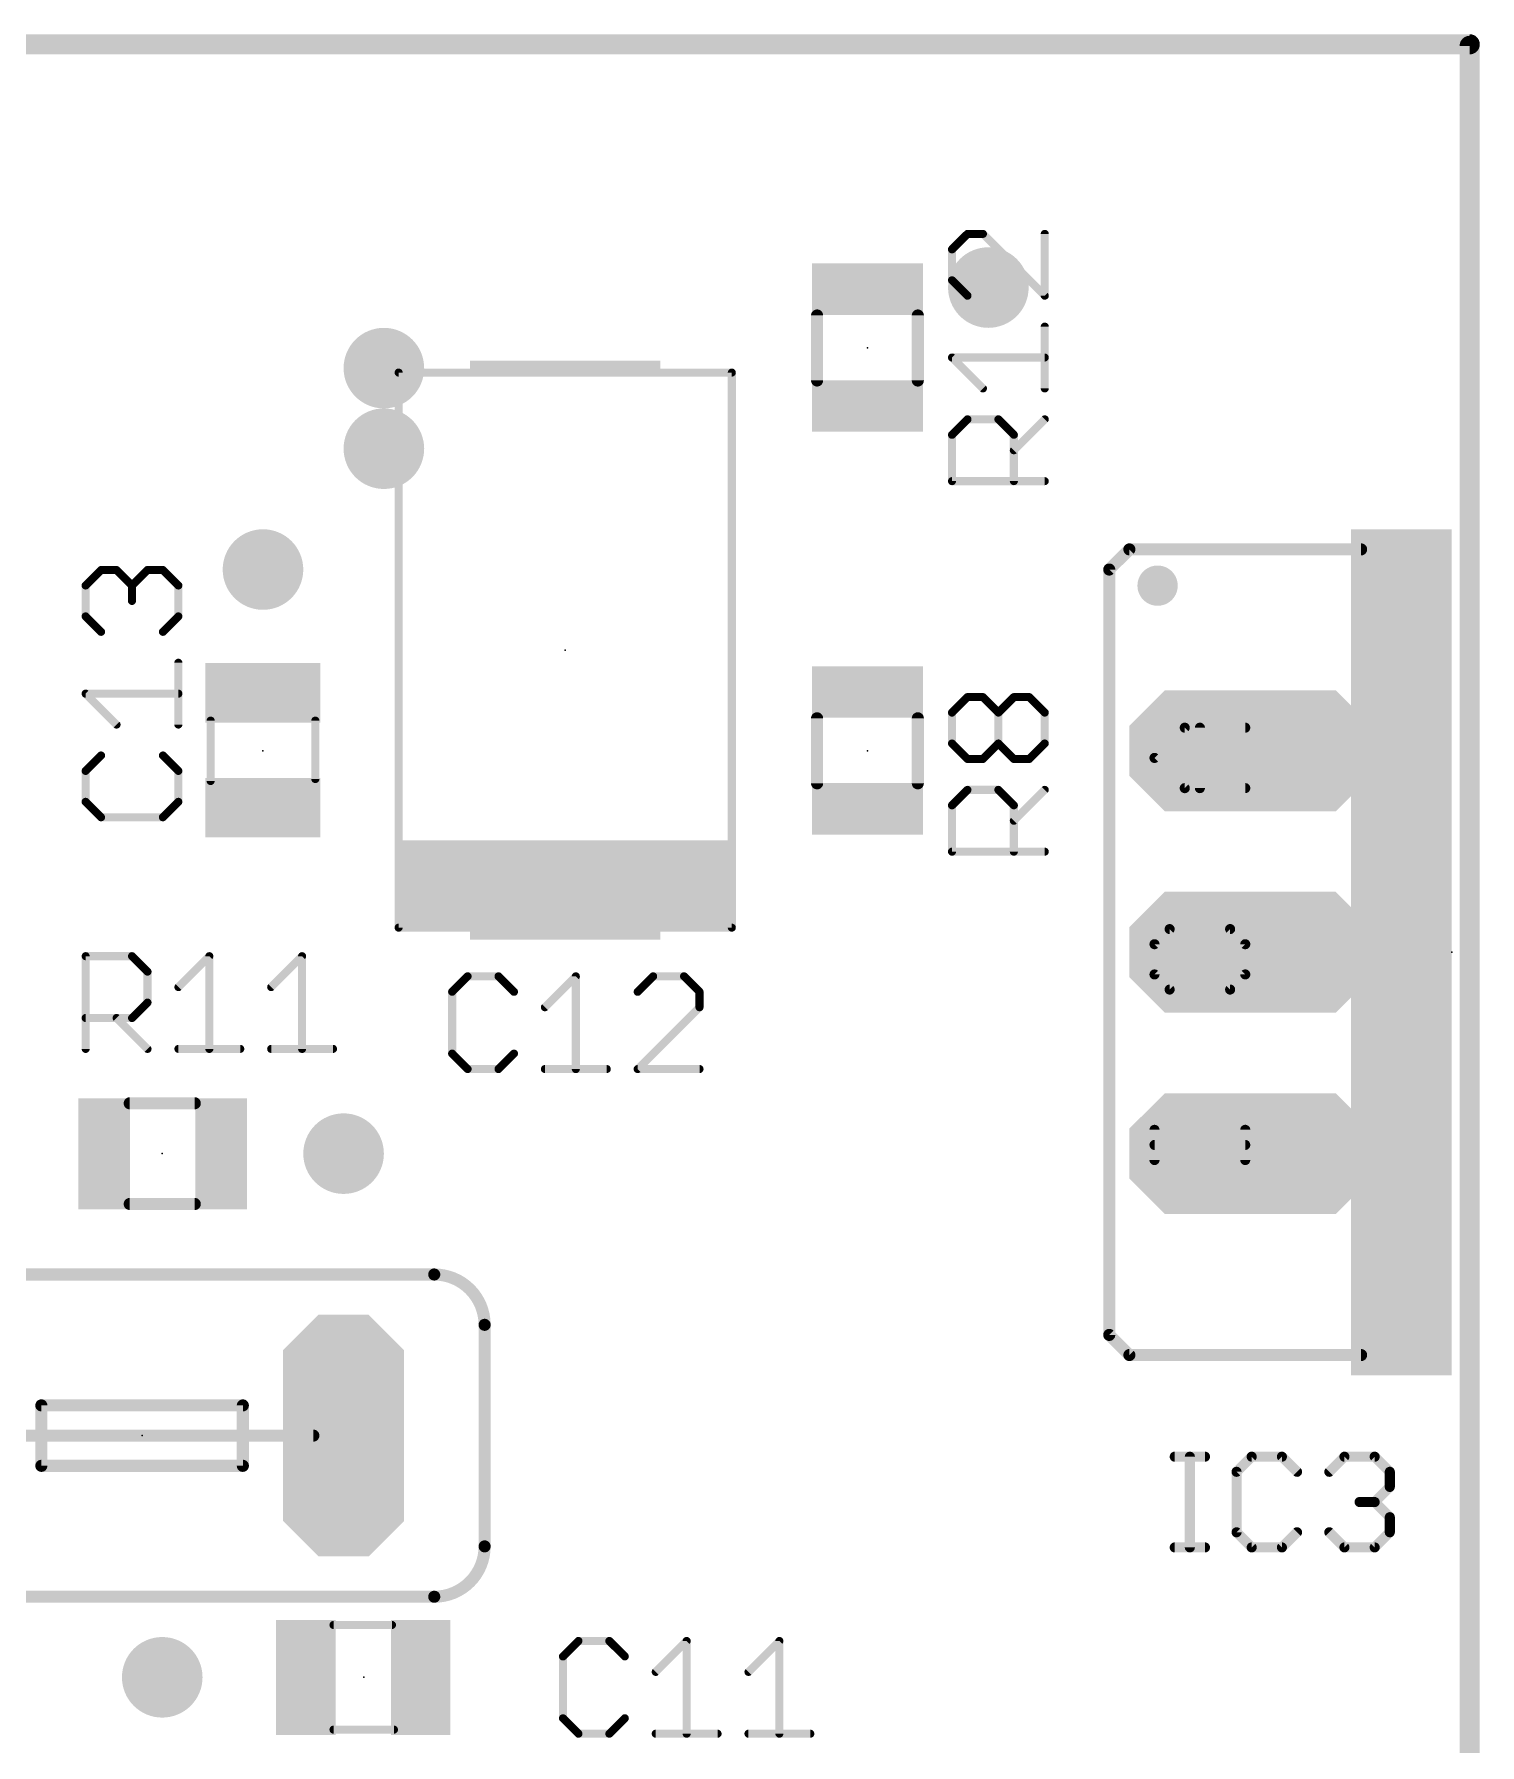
# Model space of a CAD drawing. Extents: x -10 to 136, y 0 to 101.
# Drawn here: x 117.77 to 135.99, y 72.56 to 94.13 of the extents above; entities that cross this region are included whole.
import ezdxf

# ---------------------------------------------------------------- set-up
doc = ezdxf.new("R2010")
doc.units = 0
for name, color, linetype in [('17', 92, 'CONTINUOUS'), ('18', 92, 'CONTINUOUS'), ('20', 7, 'CONTINUOUS'), ('21', 253, 'CONTINUOUS'), ('23', 7, 'CONTINUOUS'), ('25', 253, 'CONTINUOUS'), ('51', 253, 'CONTINUOUS')]:
    doc.layers.add(name, color=color, linetype=linetype)

# ---------------------------------------------------------------- blocks, each defined once
blk = doc.blocks.new('RECT')
blk.add_solid([(-0.5, -0.5), (0.5, -0.5), (-0.5, 0.5), (0.5, 0.5)])
blk = doc.blocks.new('LONGP100')
at = {"const_width": 0.5}
blk.add_lwpolyline([(-0.75, -0.1036), (-0.75, 0.1036), (-0.6036, 0.25), (0.6036, 0.25), (0.75, 0.1036), (0.75, -0.1036), (0.6036, -0.25), (-0.6036, -0.25), (-0.75, -0.1036), (-0.75, 0.1036)], dxfattribs=at)
blk = doc.blocks.new('ROUNDV')
at = {"const_width": 0.5}
blk.add_lwpolyline([(0, -0.25, 1), (0, 0.25, 1), (0, -0.25)], format="xyb", dxfattribs=at)

msp = doc.modelspace()

# ---------------------------------------------------------------- linework, layer by layer
at = {"layer": '20', "const_width": 0.254}
for points in [[(135.862, 94), (0, 94)], [(135.862, 0.028), (135.862, 93.98)]]:
    msp.add_lwpolyline(points, dxfattribs=at)
at = {"layer": '20', "const_width": 0.127}
for points in [[(135.9255, 93.98, 1), (135.7985, 93.98)], [(135.862, 93.9365, 1), (135.862, 94.0635)]]:
    msp.add_lwpolyline(points, format="xyb", dxfattribs=at)
at = {"layer": '21', "const_width": 0.1524}
for points in [[(131.572, 87.63), (131.318, 87.376)], [(131.572, 87.63), (134.493, 87.63)], [(131.318, 77.724), (131.318, 87.376)], [(122.809, 78.486), (115.443, 78.486)], [(123.444, 75.057), (123.444, 77.851)], [(131.318, 77.724), (131.572, 77.47)], [(134.493, 77.47), (131.572, 77.47)], [(115.443, 74.422), (122.809, 74.422)]]:
    msp.add_lwpolyline(points, dxfattribs=at)
at = {"layer": '21'}
for points, const_width in [([(131.572, 87.6681, 1), (131.572, 87.5919)], 0.0762), ([(131.5989, 87.6031, 1), (131.5451, 87.6569)], 0.0762), ([(134.493, 87.5919, 1), (134.493, 87.6681)], 0.0762), ([(131.3561, 87.376, 1), (131.2799, 87.376)], 0.0762), ([(131.2911, 87.4029, 1), (131.3449, 87.3491)], 0.0762), ([(131.9276, 87.0458, 1), (131.9276, 87.2998, 1), (131.9276, 87.0458)], 0.254), ([(123.444, 77.851, 0.4142), (122.809, 78.486)], 0.1524), ([(122.809, 78.5241, 1), (122.809, 78.4479)], 0.0762), ([(122.809, 78.4479, 1), (122.809, 78.5241)], 0.0762), ([(123.4821, 77.851, 1), (123.4059, 77.851)], 0.0762), ([(123.4059, 77.851, 1), (123.4821, 77.851)], 0.0762), ([(131.2799, 77.724, 1), (131.3561, 77.724)], 0.0762), ([(131.3449, 77.7509, 1), (131.2911, 77.6971)], 0.0762), ([(131.572, 77.5081, 1), (131.572, 77.4319)], 0.0762), ([(131.5451, 77.4431, 1), (131.5989, 77.4969)], 0.0762), ([(134.493, 77.4319, 1), (134.493, 77.5081)], 0.0762), ([(122.809, 74.422, 0.4142), (123.444, 75.057)], 0.1524), ([(123.4821, 75.057, 1), (123.4059, 75.057)], 0.0762), ([(123.4059, 75.057, 1), (123.4821, 75.057)], 0.0762), ([(122.809, 74.4601, 1), (122.809, 74.3839)], 0.0762), ([(122.809, 74.3839, 1), (122.809, 74.4601)], 0.0762)]:
    msp.add_lwpolyline(points, format="xyb", dxfattribs=dict(at, const_width=const_width))
at = {"layer": '23'}
for p in [(128.27, 90.17), (124.46, 86.36), (120.65, 85.09), (128.27, 85.09), (135.636, 82.55), (119.38, 80.01), (119.126, 76.454), (121.92, 73.406)]:
    msp.add_point(p, dxfattribs=at)
at = {"layer": '25'}
for points, const_width in [([(129.5308, 91.6088), (129.3359, 91.4139)], 0.1016), ([(129.7257, 91.6088), (129.5308, 91.6088)], 0.1016), ([(130.5052, 90.8293), (129.7257, 91.6088)], 0.1016), ([(130.5052, 91.6088), (130.5052, 90.8293)], 0.1016), ([(129.3359, 91.4139), (129.3359, 91.0241)], 0.1016), ([(129.3359, 91.0241), (129.5308, 90.8293)], 0.1016), ([(130.5052, 89.66), (130.5052, 90.4395)], 0.1016), ([(129.7257, 89.66), (129.3359, 90.0497)], 0.1016), ([(129.3359, 90.0497), (130.5052, 90.0497)], 0.1016), ([(129.3359, 89.0753), (129.5308, 89.2702)], 0.1016), ([(129.5308, 89.2702), (129.9206, 89.2702)], 0.1016), ([(129.9206, 89.2702), (130.1155, 89.0753)], 0.1016), ([(130.1155, 88.8804), (130.5052, 89.2702)], 0.1016), ([(129.3359, 88.4907), (129.3359, 89.0753)], 0.1016), ([(130.1155, 89.0753), (130.1155, 88.4907)], 0.1016), ([(130.5052, 88.4907), (129.3359, 88.4907)], 0.1016), ([(118.4139, 87.175), (118.6088, 87.3699)], 0.1016), ([(118.6088, 87.3699), (118.8037, 87.3699)], 0.1016), ([(118.8037, 87.3699), (118.9986, 87.175)], 0.1016), ([(118.9986, 87.175), (119.1935, 87.3699)], 0.1016), ([(119.1935, 87.3699), (119.3884, 87.3699)], 0.1016), ([(119.3884, 87.3699), (119.5832, 87.175)], 0.1016), ([(118.4139, 86.7852), (118.4139, 87.175)], 0.1016), ([(118.9986, 87.175), (118.9986, 86.9801)], 0.1016), ([(119.5832, 87.175), (119.5832, 86.7852)], 0.1016), ([(118.6088, 86.5904), (118.4139, 86.7852)], 0.1016), ([(119.5832, 86.7852), (119.3884, 86.5904)], 0.1016), ([(119.5832, 85.4211), (119.5832, 86.2006)], 0.1016), ([(118.8037, 85.4211), (118.4139, 85.8108)], 0.1016), ([(118.4139, 85.8108), (119.5832, 85.8108)], 0.1016), ([(129.3359, 85.572), (129.5308, 85.7669)], 0.1016), ([(129.5308, 85.7669), (129.7257, 85.7669)], 0.1016), ([(129.7257, 85.7669), (129.9206, 85.572)], 0.1016), ([(129.9206, 85.572), (130.1155, 85.7669)], 0.1016), ([(130.1155, 85.7669), (130.3104, 85.7669)], 0.1016), ([(130.3104, 85.7669), (130.5052, 85.572)], 0.1016), ([(129.3359, 85.1822), (129.3359, 85.572)], 0.1016), ([(129.9206, 85.1822), (129.9206, 85.572)], 0.1016), ([(130.5052, 85.572), (130.5052, 85.1822)], 0.1016), ([(129.5308, 84.9874), (129.3359, 85.1822)], 0.1016), ([(129.9206, 85.1822), (129.7257, 84.9874)], 0.1016), ([(130.1155, 84.9874), (129.9206, 85.1822)], 0.1016), ([(130.5052, 85.1822), (130.3104, 84.9874)], 0.1016), ([(118.6088, 85.0313), (118.4139, 84.8364)], 0.1016), ([(119.5832, 84.8364), (119.3884, 85.0313)], 0.1016), ([(129.7257, 84.9874), (129.5308, 84.9874)], 0.1016), ([(130.3104, 84.9874), (130.1155, 84.9874)], 0.1016), ([(118.4139, 84.8364), (118.4139, 84.4466)], 0.1016), ([(119.5832, 84.4466), (119.5832, 84.8364)], 0.1016), ([(129.3359, 84.4027), (129.5308, 84.5976)], 0.1016), ([(129.5308, 84.5976), (129.9206, 84.5976)], 0.1016), ([(129.9206, 84.5976), (130.1155, 84.4027)], 0.1016), ([(130.1155, 84.2078), (130.5052, 84.5976)], 0.1016), ([(118.4139, 84.4466), (118.6088, 84.2518)], 0.1016), ([(119.3884, 84.2518), (119.5832, 84.4466)], 0.1016), ([(129.3359, 83.8181), (129.3359, 84.4027)], 0.1016), ([(130.1155, 84.4027), (130.1155, 83.8181)], 0.1016), ([(118.6088, 84.2518), (119.3884, 84.2518)], 0.1016), ([(130.5052, 83.8181), (129.3359, 83.8181)], 0.1016), ([(118.4148, 81.3308), (118.4148, 82.5001)], 0.1016), ([(118.4148, 82.5001), (118.9994, 82.5001)], 0.1016), ([(118.9994, 82.5001), (119.1943, 82.3052)], 0.1016), ([(119.5841, 82.1103), (119.9738, 82.5001)], 0.1016), ([(119.9738, 82.5001), (119.9738, 81.3308)], 0.1016), ([(120.7534, 82.1103), (121.1431, 82.5001)], 0.1016), ([(121.1431, 82.5001), (121.1431, 81.3308)], 0.1016), ([(119.1943, 82.3052), (119.1943, 81.9154)], 0.1016), ([(123.2295, 82.2461), (123.0347, 82.0512)], 0.1016), ([(123.6193, 82.2461), (123.2295, 82.2461)], 0.1016), ([(123.8142, 82.0512), (123.6193, 82.2461)], 0.1016), ([(124.204, 81.8563), (124.5937, 82.2461)], 0.1016), ([(124.5937, 82.2461), (124.5937, 81.0768)], 0.1016), ([(125.5681, 82.2461), (125.3733, 82.0512)], 0.1016), ([(125.9579, 82.2461), (125.5681, 82.2461)], 0.1016), ([(126.1528, 82.0512), (125.9579, 82.2461)], 0.1016), ([(123.0347, 82.0512), (123.0347, 81.2716)], 0.1016), ([(126.1528, 81.8563), (126.1528, 82.0512)], 0.1016), ([(118.9994, 81.7205), (118.4148, 81.7205)], 0.1016), ([(118.8045, 81.7205), (119.1943, 81.3308)], 0.1016), ([(119.1943, 81.9154), (118.9994, 81.7205)], 0.1016), ([(125.3733, 81.0768), (126.1528, 81.8563)], 0.1016), ([(119.5841, 81.3308), (120.3636, 81.3308)], 0.1016), ([(120.7534, 81.3308), (121.5329, 81.3308)], 0.1016), ([(123.0347, 81.2716), (123.2295, 81.0768)], 0.1016), ([(123.2295, 81.0768), (123.6193, 81.0768)], 0.1016), ([(123.6193, 81.0768), (123.8142, 81.2716)], 0.1016), ([(124.204, 81.0768), (124.9835, 81.0768)], 0.1016), ([(126.1528, 81.0768), (125.3733, 81.0768)], 0.1016), ([(132.1435, 76.1882), (132.5248, 76.1882)], 0.127), ([(132.3341, 75.0443), (132.3341, 76.1882)], 0.127), ([(133.1136, 76.1882), (132.923, 75.9976)], 0.127), ([(133.4949, 76.1882), (133.1136, 76.1882)], 0.127), ([(133.6856, 75.9976), (133.4949, 76.1882)], 0.127), ([(134.0923, 75.9976), (134.2829, 76.1882)], 0.127), ([(134.2829, 76.1882), (134.6642, 76.1882)], 0.127), ([(134.6642, 76.1882), (134.8549, 75.9976)], 0.127), ([(132.923, 75.9976), (132.923, 75.2349)], 0.127), ([(134.8549, 75.9976), (134.8549, 75.8069)], 0.127), ([(134.8549, 75.8069), (134.6642, 75.6162)], 0.127), ([(134.6642, 75.6162), (134.4736, 75.6162)], 0.127), ([(134.6642, 75.6162), (134.8549, 75.4256)], 0.127), ([(132.923, 75.2349), (133.1136, 75.0443)], 0.127), ([(133.4949, 75.0443), (133.6856, 75.2349)], 0.127), ([(134.2829, 75.0443), (134.0923, 75.2349)], 0.127), ([(134.8549, 75.2349), (134.6642, 75.0443)], 0.127), ([(134.8549, 75.4256), (134.8549, 75.2349)], 0.127), ([(132.1435, 75.0443), (132.5248, 75.0443)], 0.127), ([(133.1136, 75.0443), (133.4949, 75.0443)], 0.127), ([(134.6642, 75.0443), (134.2829, 75.0443)], 0.127), ([(124.6265, 73.8641), (124.4317, 73.6692)], 0.1016), ([(125.0163, 73.8641), (124.6265, 73.8641)], 0.1016), ([(125.2112, 73.6692), (125.0163, 73.8641)], 0.1016), ([(125.601, 73.4743), (125.9907, 73.8641)], 0.1016), ([(125.9907, 73.8641), (125.9907, 72.6948)], 0.1016), ([(126.7703, 73.4743), (127.16, 73.8641)], 0.1016), ([(127.16, 73.8641), (127.16, 72.6948)], 0.1016), ([(124.4317, 73.6692), (124.4317, 72.8896)], 0.1016), ([(124.4317, 72.8896), (124.6265, 72.6948)], 0.1016), ([(125.0163, 72.6948), (125.2112, 72.8896)], 0.1016), ([(124.6265, 72.6948), (125.0163, 72.6948)], 0.1016), ([(125.601, 72.6948), (126.3805, 72.6948)], 0.1016), ([(126.7703, 72.6948), (127.5498, 72.6948)], 0.1016)]:
    msp.add_lwpolyline(points, dxfattribs=dict(at, const_width=const_width))
for points, const_width in [([(129.5308, 91.6342, 1), (129.5308, 91.5834)], 0.0508), ([(129.5488, 91.5908, 1), (129.5128, 91.6268)], 0.0508), ([(129.7437, 91.6268, 1), (129.7077, 91.5908)], 0.0508), ([(129.7257, 91.5834, 1), (129.7257, 91.6342)], 0.0508), ([(130.5306, 91.6088, 1), (130.4798, 91.6088)], 0.0508), ([(129.3179, 91.4319, 1), (129.3539, 91.3959)], 0.0508), ([(129.3613, 91.4139, 1), (129.3105, 91.4139)], 0.0508), ([(129.3539, 91.0421, 1), (129.3179, 91.0061)], 0.0508), ([(129.3105, 91.0241, 1), (129.3613, 91.0241)], 0.0508), ([(129.5128, 90.8113, 1), (129.5488, 90.8473)], 0.0508), ([(130.4798, 90.8293, 1), (130.5306, 90.8293)], 0.0508), ([(130.4872, 90.8113, 1), (130.5232, 90.8473)], 0.0508), ([(130.5306, 90.4395, 1), (130.4798, 90.4395)], 0.0508), ([(129.3539, 90.0677, 1), (129.3179, 90.0317)], 0.0508), ([(129.3359, 90.0751, 1), (129.3359, 90.0243)], 0.0508), ([(130.5052, 90.0243, 1), (130.5052, 90.0751)], 0.0508), ([(129.7077, 89.642, 1), (129.7437, 89.678)], 0.0508), ([(130.4798, 89.66, 1), (130.5306, 89.66)], 0.0508), ([(129.5308, 89.2956, 1), (129.5308, 89.2448)], 0.0508), ([(129.5488, 89.2522, 1), (129.5128, 89.2882)], 0.0508), ([(129.9386, 89.2882, 1), (129.9026, 89.2522)], 0.0508), ([(129.9206, 89.2448, 1), (129.9206, 89.2956)], 0.0508), ([(130.5232, 89.2522, 1), (130.4872, 89.2882)], 0.0508), ([(129.3179, 89.0933, 1), (129.3539, 89.0573)], 0.0508), ([(129.3613, 89.0753, 1), (129.3105, 89.0753)], 0.0508), ([(130.1409, 89.0753, 1), (130.0901, 89.0753)], 0.0508), ([(130.0975, 89.0573, 1), (130.1335, 89.0933)], 0.0508), ([(130.0975, 88.8984, 1), (130.1335, 88.8624)], 0.0508), ([(129.3359, 88.5161, 1), (129.3359, 88.4653)], 0.0508), ([(129.3105, 88.4907, 1), (129.3613, 88.4907)], 0.0508), ([(130.0901, 88.4907, 1), (130.1409, 88.4907)], 0.0508), ([(130.5052, 88.4653, 1), (130.5052, 88.5161)], 0.0508), ([(118.6088, 87.3953, 1), (118.6088, 87.3445)], 0.0508), ([(118.6268, 87.3519, 1), (118.5908, 87.3879)], 0.0508), ([(118.8217, 87.3879, 1), (118.7857, 87.3519)], 0.0508), ([(118.8037, 87.3445, 1), (118.8037, 87.3953)], 0.0508), ([(119.1935, 87.3953, 1), (119.1935, 87.3445)], 0.0508), ([(119.2115, 87.3519, 1), (119.1755, 87.3879)], 0.0508), ([(119.4064, 87.3879, 1), (119.3704, 87.3519)], 0.0508), ([(119.3884, 87.3445, 1), (119.3884, 87.3953)], 0.0508), ([(118.3959, 87.193, 1), (118.4319, 87.157)], 0.0508), ([(118.4393, 87.175, 1), (118.3885, 87.175)], 0.0508), ([(118.9806, 87.193, 1), (119.0166, 87.157)], 0.0508), ([(119.024, 87.175, 1), (118.9732, 87.175)], 0.0508), ([(118.9806, 87.157, 1), (119.0166, 87.193)], 0.0508), ([(119.6086, 87.175, 1), (119.5578, 87.175)], 0.0508), ([(119.5652, 87.157, 1), (119.6012, 87.193)], 0.0508), ([(118.9732, 86.9801, 1), (119.024, 86.9801)], 0.0508), ([(118.4319, 86.8032, 1), (118.3959, 86.7672)], 0.0508), ([(118.3885, 86.7852, 1), (118.4393, 86.7852)], 0.0508), ([(119.5578, 86.7852, 1), (119.6086, 86.7852)], 0.0508), ([(119.6012, 86.7672, 1), (119.5652, 86.8032)], 0.0508), ([(118.5908, 86.5724, 1), (118.6268, 86.6084)], 0.0508), ([(119.3704, 86.6084, 1), (119.4064, 86.5724)], 0.0508), ([(119.6086, 86.2006, 1), (119.5578, 86.2006)], 0.0508), ([(118.4319, 85.8288, 1), (118.3959, 85.7928)], 0.0508), ([(118.4139, 85.8362, 1), (118.4139, 85.7854)], 0.0508), ([(119.5832, 85.7854, 1), (119.5832, 85.8362)], 0.0508), ([(129.5308, 85.7923, 1), (129.5308, 85.7415)], 0.0508), ([(129.5488, 85.7489, 1), (129.5128, 85.7849)], 0.0508), ([(129.7437, 85.7849, 1), (129.7077, 85.7489)], 0.0508), ([(129.7257, 85.7415, 1), (129.7257, 85.7923)], 0.0508), ([(130.1155, 85.7923, 1), (130.1155, 85.7415)], 0.0508), ([(130.1335, 85.7489, 1), (130.0975, 85.7849)], 0.0508), ([(130.3284, 85.7849, 1), (130.2924, 85.7489)], 0.0508), ([(130.3104, 85.7415, 1), (130.3104, 85.7923)], 0.0508), ([(118.7857, 85.4031, 1), (118.8217, 85.4391)], 0.0508), ([(119.5578, 85.4211, 1), (119.6086, 85.4211)], 0.0508), ([(129.3179, 85.59, 1), (129.3539, 85.554)], 0.0508), ([(129.3613, 85.572, 1), (129.3105, 85.572)], 0.0508), ([(129.9026, 85.59, 1), (129.9386, 85.554)], 0.0508), ([(129.946, 85.572, 1), (129.8952, 85.572)], 0.0508), ([(129.9026, 85.554, 1), (129.9386, 85.59)], 0.0508), ([(130.5306, 85.572, 1), (130.4798, 85.572)], 0.0508), ([(130.4872, 85.554, 1), (130.5232, 85.59)], 0.0508), ([(129.3539, 85.2002, 1), (129.3179, 85.1642)], 0.0508), ([(129.9386, 85.2002, 1), (129.9026, 85.1642)], 0.0508), ([(129.9386, 85.1642, 1), (129.9026, 85.2002)], 0.0508), ([(130.5232, 85.1642, 1), (130.4872, 85.2002)], 0.0508), ([(118.6268, 85.0133, 1), (118.5908, 85.0493)], 0.0508), ([(119.4064, 85.0493, 1), (119.3704, 85.0133)], 0.0508), ([(129.3105, 85.1822, 1), (129.3613, 85.1822)], 0.0508), ([(129.5308, 85.0128, 1), (129.5308, 84.962)], 0.0508), ([(129.5128, 84.9694, 1), (129.5488, 85.0054)], 0.0508), ([(129.7077, 85.0054, 1), (129.7437, 84.9694)], 0.0508), ([(129.7257, 84.962, 1), (129.7257, 85.0128)], 0.0508), ([(129.8952, 85.1822, 1), (129.946, 85.1822)], 0.0508), ([(130.1155, 85.0128, 1), (130.1155, 84.962)], 0.0508), ([(130.0975, 84.9694, 1), (130.1335, 85.0054)], 0.0508), ([(130.2924, 85.0054, 1), (130.3284, 84.9694)], 0.0508), ([(130.3104, 84.962, 1), (130.3104, 85.0128)], 0.0508), ([(130.4798, 85.1822, 1), (130.5306, 85.1822)], 0.0508), ([(118.3959, 84.8544, 1), (118.4319, 84.8184)], 0.0508), ([(118.4393, 84.8364, 1), (118.3885, 84.8364)], 0.0508), ([(119.6086, 84.8364, 1), (119.5578, 84.8364)], 0.0508), ([(119.5652, 84.8184, 1), (119.6012, 84.8544)], 0.0508), ([(129.5308, 84.623, 1), (129.5308, 84.5722)], 0.0508), ([(129.5488, 84.5796, 1), (129.5128, 84.6156)], 0.0508), ([(129.9386, 84.6156, 1), (129.9026, 84.5796)], 0.0508), ([(129.9206, 84.5722, 1), (129.9206, 84.623)], 0.0508), ([(130.5232, 84.5796, 1), (130.4872, 84.6156)], 0.0508), ([(118.4319, 84.4646, 1), (118.3959, 84.4286)], 0.0508), ([(118.3885, 84.4466, 1), (118.4393, 84.4466)], 0.0508), ([(119.5578, 84.4466, 1), (119.6086, 84.4466)], 0.0508), ([(119.6012, 84.4286, 1), (119.5652, 84.4646)], 0.0508), ([(129.3179, 84.4207, 1), (129.3539, 84.3847)], 0.0508), ([(129.3613, 84.4027, 1), (129.3105, 84.4027)], 0.0508), ([(130.1409, 84.4027, 1), (130.0901, 84.4027)], 0.0508), ([(130.0975, 84.3847, 1), (130.1335, 84.4207)], 0.0508), ([(118.6088, 84.2772, 1), (118.6088, 84.2264)], 0.0508), ([(118.5908, 84.2338, 1), (118.6268, 84.2698)], 0.0508), ([(119.3704, 84.2698, 1), (119.4064, 84.2338)], 0.0508), ([(119.3884, 84.2264, 1), (119.3884, 84.2772)], 0.0508), ([(130.0975, 84.2258, 1), (130.1335, 84.1898)], 0.0508), ([(129.3359, 83.8435, 1), (129.3359, 83.7927)], 0.0508), ([(129.3105, 83.8181, 1), (129.3613, 83.8181)], 0.0508), ([(130.0901, 83.8181, 1), (130.1409, 83.8181)], 0.0508), ([(130.5052, 83.7927, 1), (130.5052, 83.8435)], 0.0508), ([(118.4402, 82.5001, 1), (118.3894, 82.5001)], 0.0508), ([(118.4148, 82.5255, 1), (118.4148, 82.4747)], 0.0508), ([(119.0174, 82.5181, 1), (118.9814, 82.4821)], 0.0508), ([(118.9994, 82.4747, 1), (118.9994, 82.5255)], 0.0508), ([(119.9992, 82.5001, 1), (119.9484, 82.5001)], 0.0508), ([(119.9918, 82.4821, 1), (119.9558, 82.5181)], 0.0508), ([(121.1685, 82.5001, 1), (121.1177, 82.5001)], 0.0508), ([(121.1611, 82.4821, 1), (121.1251, 82.5181)], 0.0508), ([(119.2197, 82.3052, 1), (119.1689, 82.3052)], 0.0508), ([(119.1763, 82.2872, 1), (119.2123, 82.3232)], 0.0508), ([(123.2295, 82.2715, 1), (123.2295, 82.2207)], 0.0508), ([(123.2475, 82.2281, 1), (123.2115, 82.2641)], 0.0508), ([(123.6373, 82.2641, 1), (123.6013, 82.2281)], 0.0508), ([(123.6193, 82.2207, 1), (123.6193, 82.2715)], 0.0508), ([(124.6191, 82.2461, 1), (124.5683, 82.2461)], 0.0508), ([(124.6117, 82.2281, 1), (124.5757, 82.2641)], 0.0508), ([(125.5681, 82.2715, 1), (125.5681, 82.2207)], 0.0508), ([(125.5861, 82.2281, 1), (125.5501, 82.2641)], 0.0508), ([(125.9759, 82.2641, 1), (125.9399, 82.2281)], 0.0508), ([(125.9579, 82.2207, 1), (125.9579, 82.2715)], 0.0508), ([(119.5661, 82.1283, 1), (119.6021, 82.0923)], 0.0508), ([(120.7354, 82.1283, 1), (120.7714, 82.0923)], 0.0508), ([(123.0167, 82.0692, 1), (123.0527, 82.0332)], 0.0508), ([(123.0601, 82.0512, 1), (123.0093, 82.0512)], 0.0508), ([(123.7962, 82.0332, 1), (123.8322, 82.0692)], 0.0508), ([(125.3553, 82.0692, 1), (125.3913, 82.0332)], 0.0508), ([(126.1782, 82.0512, 1), (126.1274, 82.0512)], 0.0508), ([(126.1348, 82.0332, 1), (126.1708, 82.0692)], 0.0508), ([(118.4148, 81.7459, 1), (118.4148, 81.6951)], 0.0508), ([(118.8225, 81.7385, 1), (118.7865, 81.7025)], 0.0508), ([(118.9814, 81.7385, 1), (119.0174, 81.7025)], 0.0508), ([(118.9994, 81.6951, 1), (118.9994, 81.7459)], 0.0508), ([(119.1689, 81.9154, 1), (119.2197, 81.9154)], 0.0508), ([(119.2123, 81.8974, 1), (119.1763, 81.9334)], 0.0508), ([(124.186, 81.8743, 1), (124.222, 81.8383)], 0.0508), ([(126.1274, 81.8563, 1), (126.1782, 81.8563)], 0.0508), ([(126.1708, 81.8383, 1), (126.1348, 81.8743)], 0.0508), ([(118.3894, 81.3308, 1), (118.4402, 81.3308)], 0.0508), ([(119.1763, 81.3128, 1), (119.2123, 81.3488)], 0.0508), ([(119.5841, 81.3562, 1), (119.5841, 81.3054)], 0.0508), ([(119.9484, 81.3308, 1), (119.9992, 81.3308)], 0.0508), ([(120.3636, 81.3054, 1), (120.3636, 81.3562)], 0.0508), ([(120.7534, 81.3562, 1), (120.7534, 81.3054)], 0.0508), ([(121.1177, 81.3308, 1), (121.1685, 81.3308)], 0.0508), ([(121.5329, 81.3054, 1), (121.5329, 81.3562)], 0.0508), ([(123.0527, 81.2896, 1), (123.0167, 81.2536)], 0.0508), ([(123.0093, 81.2716, 1), (123.0601, 81.2716)], 0.0508), ([(123.2295, 81.1022, 1), (123.2295, 81.0514)], 0.0508), ([(123.2115, 81.0588, 1), (123.2475, 81.0948)], 0.0508), ([(123.6013, 81.0948, 1), (123.6373, 81.0588)], 0.0508), ([(123.6193, 81.0514, 1), (123.6193, 81.1022)], 0.0508), ([(123.8322, 81.2536, 1), (123.7962, 81.2896)], 0.0508), ([(124.204, 81.1022, 1), (124.204, 81.0514)], 0.0508), ([(124.9835, 81.0514, 1), (124.9835, 81.1022)], 0.0508), ([(125.3553, 81.0948, 1), (125.3913, 81.0588)], 0.0508), ([(125.3733, 81.1022, 1), (125.3733, 81.0514)], 0.0508), ([(126.1528, 81.0514, 1), (126.1528, 81.1022)], 0.0508), ([(124.5683, 81.0768, 1), (124.6191, 81.0768)], 0.0508), ([(132.1435, 76.22, 1), (132.1435, 76.1565)], 0.0635), ([(132.3658, 76.1882, 1), (132.3024, 76.1882)], 0.0635), ([(132.5248, 76.1565, 1), (132.5248, 76.22)], 0.0635), ([(133.1136, 76.22, 1), (133.1136, 76.1565)], 0.0635), ([(133.1361, 76.1657, 1), (133.0911, 76.2107)], 0.0635), ([(133.5173, 76.2107, 1), (133.4725, 76.1657)], 0.0635), ([(133.4949, 76.1565, 1), (133.4949, 76.22)], 0.0635), ([(134.2829, 76.22, 1), (134.2829, 76.1565)], 0.0635), ([(134.3054, 76.1657, 1), (134.2604, 76.2107)], 0.0635), ([(134.6866, 76.2107, 1), (134.6418, 76.1657)], 0.0635), ([(134.6642, 76.1565, 1), (134.6642, 76.22)], 0.0635), ([(132.9005, 76.0201, 1), (132.9455, 75.9751)], 0.0635), ([(132.9547, 75.9976, 1), (132.8913, 75.9976)], 0.0635), ([(133.6632, 75.9751, 1), (133.708, 76.0201)], 0.0635), ([(134.0698, 76.0201, 1), (134.1148, 75.9751)], 0.0635), ([(134.8867, 75.9976, 1), (134.8232, 75.9976)], 0.0635), ([(134.8325, 75.9751, 1), (134.8773, 76.0201)], 0.0635), ([(134.8232, 75.8069, 1), (134.8867, 75.8069)], 0.0635), ([(134.8774, 75.7844, 1), (134.8324, 75.8294)], 0.0635), ([(134.4736, 75.648, 1), (134.4736, 75.5845)], 0.0635), ([(134.6417, 75.6387, 1), (134.6867, 75.5937)], 0.0635), ([(134.6866, 75.6387, 1), (134.6418, 75.5937)], 0.0635), ([(134.6642, 75.5845, 1), (134.6642, 75.648)], 0.0635), ([(132.9455, 75.2574, 1), (132.9005, 75.2124)], 0.0635), ([(133.708, 75.2124, 1), (133.6632, 75.2574)], 0.0635), ([(134.1148, 75.2574, 1), (134.0698, 75.2124)], 0.0635), ([(134.8867, 75.4256, 1), (134.8232, 75.4256)], 0.0635), ([(134.8325, 75.4031, 1), (134.8773, 75.4481)], 0.0635), ([(134.8773, 75.2124, 1), (134.8325, 75.2574)], 0.0635), ([(132.1435, 75.0761, 1), (132.1435, 75.0126)], 0.0635), ([(132.3024, 75.0443, 1), (132.3658, 75.0443)], 0.0635), ([(132.5248, 75.0126, 1), (132.5248, 75.0761)], 0.0635), ([(132.8913, 75.2349, 1), (132.9547, 75.2349)], 0.0635), ([(133.1136, 75.0761, 1), (133.1136, 75.0126)], 0.0635), ([(133.0911, 75.0218, 1), (133.1361, 75.0668)], 0.0635), ([(133.4725, 75.0668, 1), (133.5173, 75.0218)], 0.0635), ([(133.4949, 75.0126, 1), (133.4949, 75.0761)], 0.0635), ([(134.2829, 75.0761, 1), (134.2829, 75.0126)], 0.0635), ([(134.2604, 75.0218, 1), (134.3054, 75.0668)], 0.0635), ([(134.6418, 75.0668, 1), (134.6866, 75.0218)], 0.0635), ([(134.6642, 75.0126, 1), (134.6642, 75.0761)], 0.0635), ([(134.8232, 75.2349, 1), (134.8867, 75.2349)], 0.0635), ([(124.6265, 73.8895, 1), (124.6265, 73.8387)], 0.0508), ([(124.6445, 73.8461, 1), (124.6085, 73.8821)], 0.0508), ([(125.0343, 73.8821, 1), (124.9983, 73.8461)], 0.0508), ([(125.0163, 73.8387, 1), (125.0163, 73.8895)], 0.0508), ([(126.0161, 73.8641, 1), (125.9653, 73.8641)], 0.0508), ([(126.0087, 73.8461, 1), (125.9727, 73.8821)], 0.0508), ([(127.1854, 73.8641, 1), (127.1346, 73.8641)], 0.0508), ([(127.178, 73.8461, 1), (127.142, 73.8821)], 0.0508), ([(124.4137, 73.6872, 1), (124.4497, 73.6512)], 0.0508), ([(124.4571, 73.6692, 1), (124.4063, 73.6692)], 0.0508), ([(125.1932, 73.6512, 1), (125.2292, 73.6872)], 0.0508), ([(125.583, 73.4923, 1), (125.619, 73.4563)], 0.0508), ([(126.7523, 73.4923, 1), (126.7883, 73.4563)], 0.0508), ([(124.4497, 72.9076, 1), (124.4137, 72.8716)], 0.0508), ([(124.4063, 72.8896, 1), (124.4571, 72.8896)], 0.0508), ([(125.2292, 72.8716, 1), (125.1932, 72.9076)], 0.0508), ([(124.6265, 72.7202, 1), (124.6265, 72.6694)], 0.0508), ([(124.6085, 72.6768, 1), (124.6445, 72.7128)], 0.0508), ([(124.9983, 72.7128, 1), (125.0343, 72.6768)], 0.0508), ([(125.0163, 72.6694, 1), (125.0163, 72.7202)], 0.0508), ([(125.601, 72.7202, 1), (125.601, 72.6694)], 0.0508), ([(125.9653, 72.6948, 1), (126.0161, 72.6948)], 0.0508), ([(126.3805, 72.6694, 1), (126.3805, 72.7202)], 0.0508), ([(126.7703, 72.7202, 1), (126.7703, 72.6694)], 0.0508), ([(127.1346, 72.6948, 1), (127.1854, 72.6948)], 0.0508), ([(127.5498, 72.6694, 1), (127.5498, 72.7202)], 0.0508)]:
    msp.add_lwpolyline(points, format="xyb", dxfattribs=dict(at, const_width=const_width))
at = {"layer": '51'}
for points, const_width in [([(127.635, 90.58), (127.635, 89.76)], 0.1524), ([(128.905, 90.58), (128.905, 89.76)], 0.1524), ([(122.36, 82.86), (122.36, 89.86)], 0.1016), ([(122.36, 89.86), (126.56, 89.86)], 0.1016), ([(126.56, 89.86), (126.56, 82.86)], 0.1016), ([(119.99, 84.709), (119.99, 85.471)], 0.1016), ([(121.31, 84.734), (121.31, 85.471)], 0.1016), ([(127.635, 85.5), (127.635, 84.68)], 0.1524), ([(128.905, 85.5), (128.905, 84.68)], 0.1524), ([(131.8886, 85.0005), (132.2699, 85.3818)], 0.127), ([(132.2699, 85.3818), (133.0325, 85.3818)], 0.127), ([(132.4606, 84.6192), (132.4606, 85.3818)], 0.127), ([(132.2699, 84.6192), (131.8886, 85.0005)], 0.127), ([(133.0325, 84.6192), (132.2699, 84.6192)], 0.127), ([(126.56, 82.86), (122.36, 82.86)], 0.1016), ([(132.0792, 82.8418), (131.8886, 82.6511)], 0.127), ([(132.8419, 82.8418), (132.0792, 82.8418)], 0.127), ([(133.0325, 82.6511), (132.8419, 82.8418)], 0.127), ([(131.8886, 82.6511), (131.8886, 82.2698)], 0.127), ([(133.0325, 82.2698), (133.0325, 82.6511)], 0.127), ([(131.8886, 82.2698), (132.0792, 82.0792)], 0.127), ([(132.8419, 82.0792), (133.0325, 82.2698)], 0.127), ([(132.0792, 82.0792), (132.8419, 82.0792)], 0.127), ([(119.79, 80.645), (118.97, 80.645)], 0.1524), ([(131.8886, 79.929), (131.8886, 80.3103)], 0.127), ([(133.0325, 79.929), (133.0325, 80.3103)], 0.127), ([(133.0325, 80.1196), (131.8886, 80.1196)], 0.127), ([(119.79, 79.375), (118.97, 79.375)], 0.1524), ([(120.396, 76.835), (117.856, 76.835)], 0.1524), ([(117.856, 76.073), (117.856, 76.835)], 0.1524), ([(120.396, 76.073), (120.396, 76.835)], 0.1524), ([(121.285, 76.454), (116.967, 76.454)], 0.1524), ([(117.856, 76.073), (120.396, 76.073)], 0.1524), ([(122.276, 74.066), (121.539, 74.066)], 0.1016), ([(122.301, 72.746), (121.539, 72.746)], 0.1016)]:
    msp.add_lwpolyline(points, dxfattribs=dict(at, const_width=const_width))
for points, const_width in [([(127.6731, 90.58, 1), (127.5969, 90.58)], 0.0762), ([(128.9431, 90.58, 1), (128.8669, 90.58)], 0.0762), ([(122.3854, 89.86, 1), (122.3346, 89.86)], 0.0508), ([(122.36, 89.8854, 1), (122.36, 89.8346)], 0.0508), ([(126.5854, 89.86, 1), (126.5346, 89.86)], 0.0508), ([(126.56, 89.8346, 1), (126.56, 89.8854)], 0.0508), ([(127.5969, 89.76, 1), (127.6731, 89.76)], 0.0762), ([(128.8669, 89.76, 1), (128.9431, 89.76)], 0.0762), ([(120.0154, 85.471, 1), (119.9646, 85.471)], 0.0508), ([(121.3354, 85.471, 1), (121.2846, 85.471)], 0.0508), ([(127.6731, 85.5, 1), (127.5969, 85.5)], 0.0762), ([(128.9431, 85.5, 1), (128.8669, 85.5)], 0.0762), ([(132.2699, 85.4136, 1), (132.2699, 85.35)], 0.0635), ([(132.2924, 85.3593, 1), (132.2474, 85.4043)], 0.0635), ([(132.4923, 85.3818, 1), (132.4289, 85.3818)], 0.0635), ([(133.0325, 85.35, 1), (133.0325, 85.4136)], 0.0635), ([(131.9111, 85.023, 1), (131.8661, 84.978)], 0.0635), ([(131.8661, 85.023, 1), (131.9111, 84.978)], 0.0635), ([(119.9646, 84.709, 1), (120.0154, 84.709)], 0.0508), ([(121.2846, 84.734, 1), (121.3354, 84.734)], 0.0508), ([(127.5969, 84.68, 1), (127.6731, 84.68)], 0.0762), ([(128.8669, 84.68, 1), (128.9431, 84.68)], 0.0762), ([(132.2699, 84.651, 1), (132.2699, 84.5875)], 0.0635), ([(132.2474, 84.5967, 1), (132.2924, 84.6417)], 0.0635), ([(132.4289, 84.6192, 1), (132.4923, 84.6192)], 0.0635), ([(133.0325, 84.5875, 1), (133.0325, 84.651)], 0.0635), ([(122.36, 82.8854, 1), (122.36, 82.8346)], 0.0508), ([(122.3346, 82.86, 1), (122.3854, 82.86)], 0.0508), ([(126.5346, 82.86, 1), (126.5854, 82.86)], 0.0508), ([(126.56, 82.8346, 1), (126.56, 82.8854)], 0.0508), ([(132.0792, 82.8736, 1), (132.0792, 82.8101)], 0.0635), ([(132.1017, 82.8194, 1), (132.0567, 82.8642)], 0.0635), ([(132.8644, 82.8642, 1), (132.8194, 82.8194)], 0.0635), ([(132.8419, 82.8101, 1), (132.8419, 82.8736)], 0.0635), ([(131.8661, 82.6735, 1), (131.9111, 82.6287)], 0.0635), ([(131.9203, 82.6511, 1), (131.8569, 82.6511)], 0.0635), ([(133.0642, 82.6511, 1), (133.0008, 82.6511)], 0.0635), ([(133.01, 82.6287, 1), (133.055, 82.6735)], 0.0635), ([(131.9111, 82.2923, 1), (131.8661, 82.2473)], 0.0635), ([(131.8569, 82.2698, 1), (131.9203, 82.2698)], 0.0635), ([(133.0008, 82.2698, 1), (133.0642, 82.2698)], 0.0635), ([(133.055, 82.2473, 1), (133.01, 82.2923)], 0.0635), ([(132.0792, 82.111, 1), (132.0792, 82.0474)], 0.0635), ([(132.0567, 82.0567, 1), (132.1017, 82.1017)], 0.0635), ([(132.8194, 82.1017, 1), (132.8644, 82.0567)], 0.0635), ([(132.8419, 82.0474, 1), (132.8419, 82.111)], 0.0635), ([(118.97, 80.6831, 1), (118.97, 80.6069)], 0.0762), ([(119.79, 80.6069, 1), (119.79, 80.6831)], 0.0762), ([(131.9203, 80.3103, 1), (131.8569, 80.3103)], 0.0635), ([(133.0642, 80.3103, 1), (133.0008, 80.3103)], 0.0635), ([(131.8886, 80.1514, 1), (131.8886, 80.0879)], 0.0635), ([(133.0325, 80.0879, 1), (133.0325, 80.1514)], 0.0635), ([(131.8569, 79.929, 1), (131.9203, 79.929)], 0.0635), ([(133.0008, 79.929, 1), (133.0642, 79.929)], 0.0635), ([(118.97, 79.4131, 1), (118.97, 79.3369)], 0.0762), ([(119.79, 79.3369, 1), (119.79, 79.4131)], 0.0762), ([(117.856, 76.8731, 1), (117.856, 76.7969)], 0.0762), ([(117.8941, 76.835, 1), (117.8179, 76.835)], 0.0762), ([(120.4341, 76.835, 1), (120.3579, 76.835)], 0.0762), ([(120.396, 76.7969, 1), (120.396, 76.8731)], 0.0762), ([(121.285, 76.4159, 1), (121.285, 76.4921)], 0.0762), ([(117.856, 76.1111, 1), (117.856, 76.0349)], 0.0762), ([(120.396, 76.0349, 1), (120.396, 76.1111)], 0.0762), ([(117.8179, 76.073, 1), (117.8941, 76.073)], 0.0762), ([(120.3579, 76.073, 1), (120.4341, 76.073)], 0.0762), ([(121.539, 74.0914, 1), (121.539, 74.0406)], 0.0508), ([(122.276, 74.0406, 1), (122.276, 74.0914)], 0.0508), ([(121.539, 72.7714, 1), (121.539, 72.7206)], 0.0508), ([(122.301, 72.7206, 1), (122.301, 72.7714)], 0.0508)]:
    msp.add_lwpolyline(points, format="xyb", dxfattribs=dict(at, const_width=const_width))

# ---------------------------------------------------------------- block references
at = {"layer": '17', "xscale": 1.524, "yscale": 1.524}
for p in [(133.096, 85.09), (133.096, 85.09), (133.096, 82.55), (133.096, 82.55), (133.096, 80.01), (133.096, 80.01)]:
    msp.add_blockref('LONGP100', p, dxfattribs=at)
at = {"layer": '17', "xscale": 1.524, "yscale": 1.524, "rotation": 270}
msp.add_blockref('LONGP100', (121.666, 76.454), dxfattribs=at)
msp.add_blockref('LONGP100', (121.666, 76.454), dxfattribs=at)
at = {"layer": '18', "xscale": 1.016, "yscale": 1.016}
for p in [(129.794, 90.932), (122.174, 89.916), (122.174, 88.9), (120.65, 87.376), (121.666, 80.01), (119.38, 73.406)]:
    msp.add_blockref('ROUNDV', p, dxfattribs=at)
at = {"layer": '21', "rotation": 270}
for p, xscale, yscale in [((135.001, 86.9315), 1.905, 1.27), ((135.255, 85.09), 1.778, 0.762), ((135.001, 83.82), 0.762, 1.27), ((135.255, 82.55), 1.778, 0.762), ((135.001, 81.28), 0.762, 1.27), ((135.255, 80.01), 1.778, 0.762), ((135.001, 78.1685), 1.905, 1.27)]:
    msp.add_blockref('RECT', p, dxfattribs=dict(at, xscale=xscale, yscale=yscale))
at = {"layer": '51'}
for p, xscale, yscale, rotation in [((128.2715, 90.9118), 0.65, 1.4, 270), ((124.46, 89.91), 0.2, 2.4, 270), ((128.2715, 89.4386), 0.65, 1.4, 270), ((120.6489, 85.8206), 0.7501, 1.4501, 90), ((128.2715, 85.8318), 0.65, 1.4, 270), ((134.62, 85.09), 1.778, 0.508, 270), ((120.6488, 84.3729), 0.7501, 1.4501, 90), ((128.2715, 84.3586), 0.65, 1.4, 270), ((124.46, 83.41), 1.1, 4.2, 90), ((134.62, 82.55), 1.778, 0.508, 270), ((124.46, 82.81), 0.2, 2.4, 90), ((134.62, 80.01), 1.778, 0.508, 270), ((118.6486, 80.0085), 0.65, 1.4, 180), ((120.1218, 80.0085), 0.65, 1.4, 180), ((121.1894, 73.4049), 0.7501, 1.4501, 180), ((122.637, 73.4049), 0.7501, 1.4501, 180)]:
    msp.add_blockref('RECT', p, dxfattribs=dict(at, xscale=xscale, yscale=yscale, rotation=rotation))

doc.saveas('drawing.dxf')
